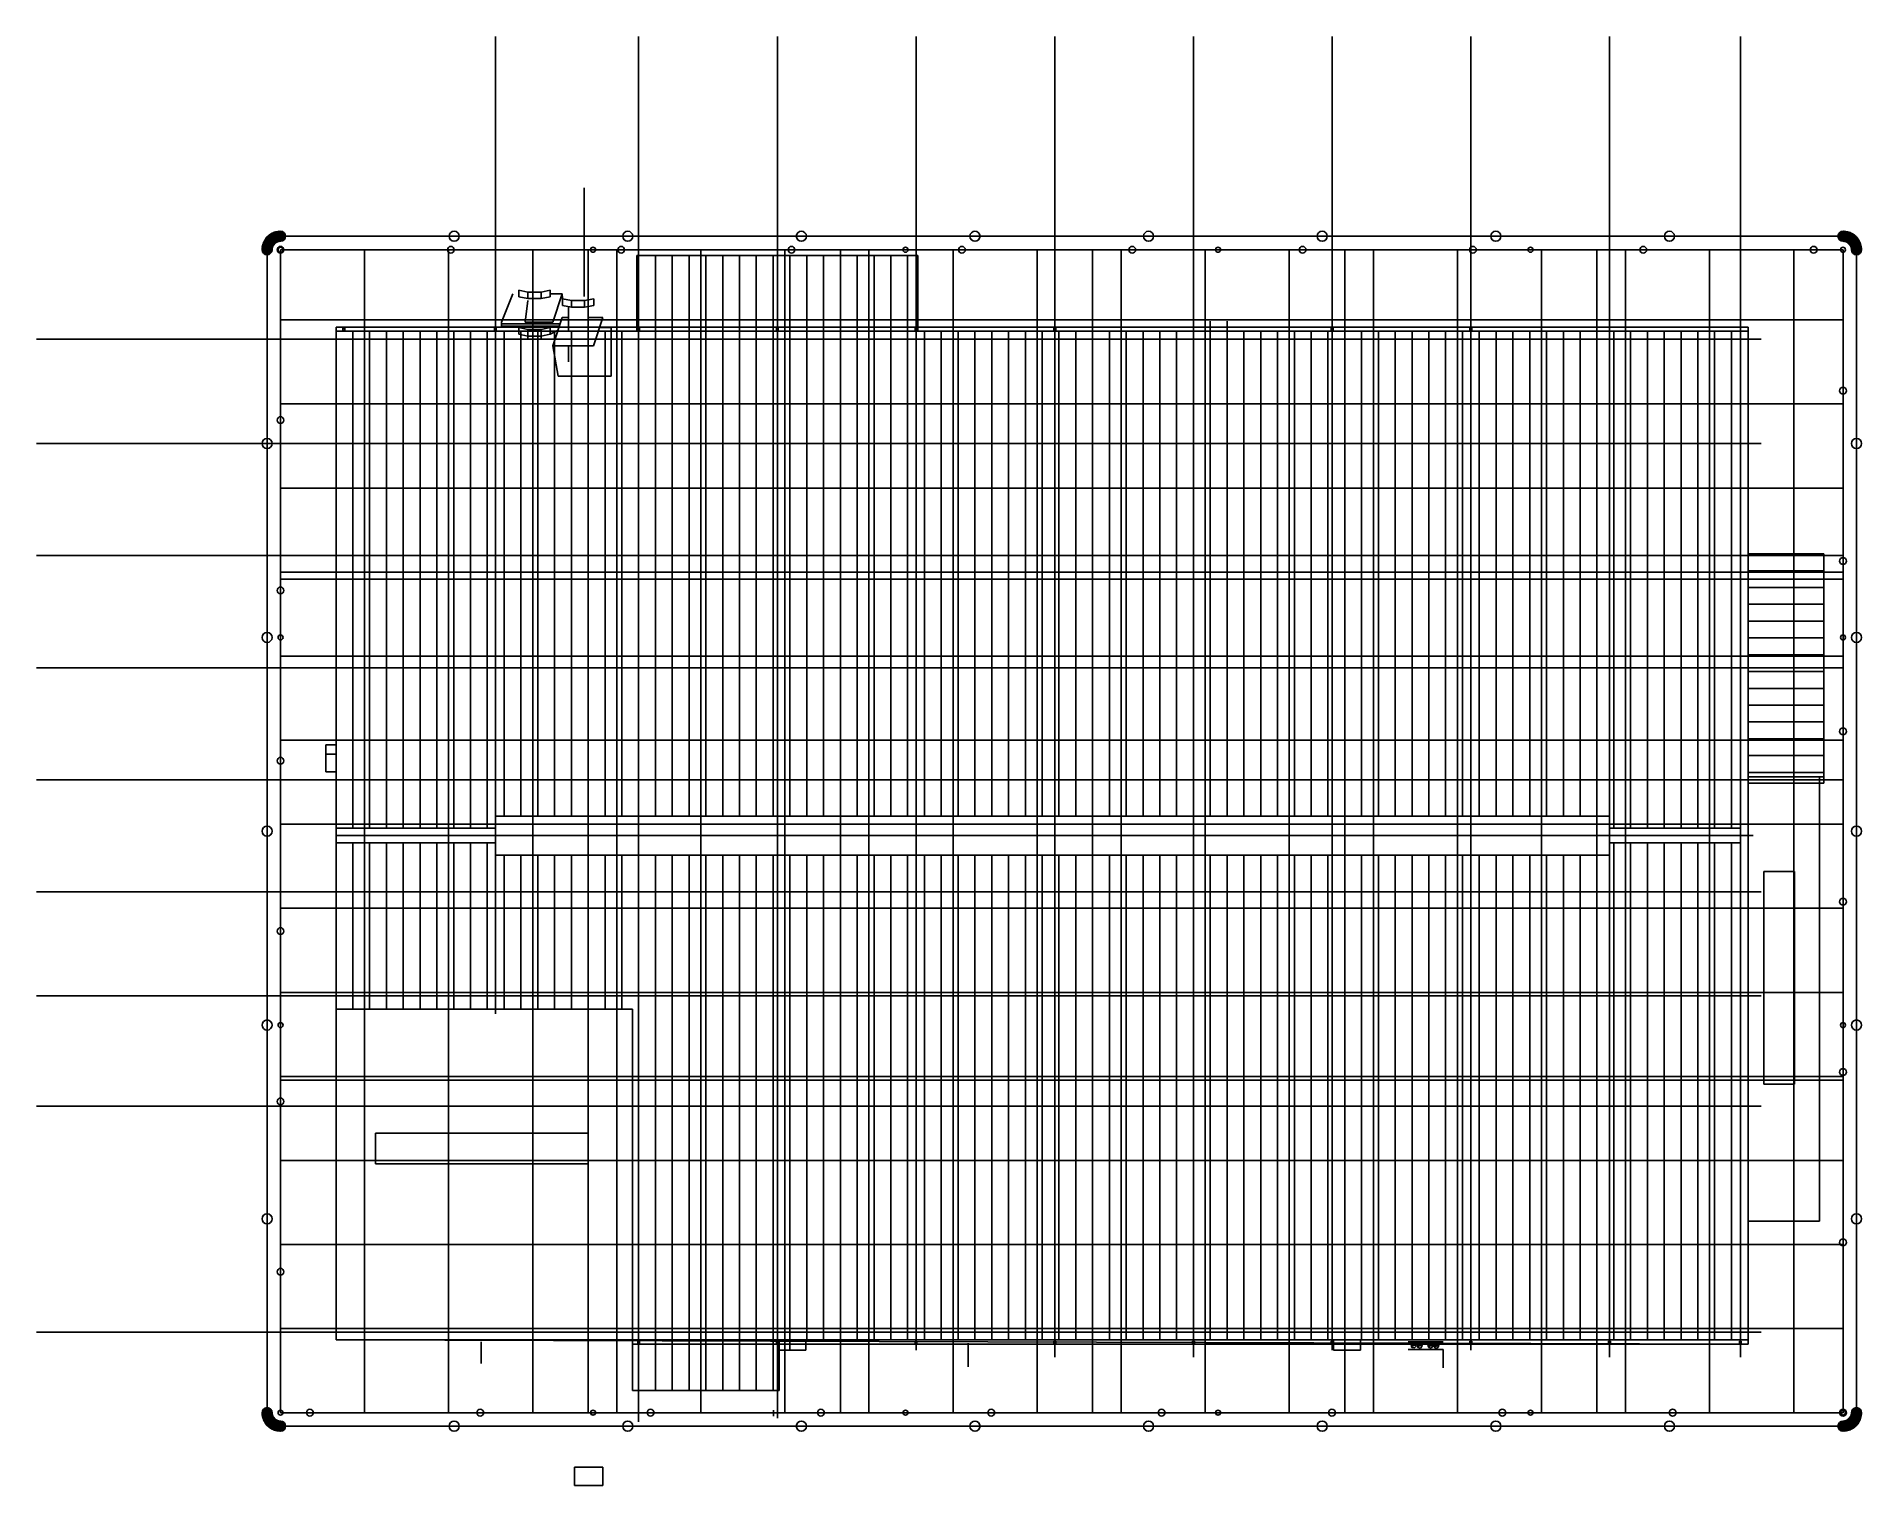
# Model space of a CAD drawing. Header units: metres. Extents: x 1020333 to 1128882, y 52605 to 138797.
import ezdxf

# ---------------------------------------------------------------- set-up
doc = ezdxf.new("R2010")
doc.units = ezdxf.units.M
for name, color, linetype in [('AIR_TERMINALS', 6, 'Continuous'), ('BOUNDARY', 6, 'Continuous'), ('BUILDING', 7, 'Continuous'), ('DOWN_CONDUCTORS', 5, 'Continuous'), ('EARTH_PITS', 2, 'Continuous'), ('EARTHING_RING', 3, 'Continuous'), ('LPS_MESH', 1, 'Continuous')]:
    doc.layers.add(name, color=color, linetype=linetype)

msp = doc.modelspace()

# ---------------------------------------------------------------- linework, layer by layer
at = {"layer": 'AIR_TERMINALS'}
for centre in [(1034848, 126113), (1034848, 126113), (1053434, 126113), (1072021, 126113), (1090608, 126113), (1109195, 126113), (1127782, 126113), (1127782, 126113), (1034848, 103054), (1127782, 103054), (1034848, 79996), (1127782, 79996), (1034848, 56937), (1034848, 56937), (1053434, 56937), (1072021, 56937), (1090608, 56937), (1109195, 56937), (1127782, 56937), (1127782, 56937)]:
    msp.add_circle(centre, 150, dxfattribs=at)
at = {"layer": 'BOUNDARY'}
for p, q in [((1034848, 126113), (1127782, 126113)), ((1127782, 126113), (1127782, 56937)), ((1127782, 56937), (1034848, 56937))]:
    msp.add_line(p, q, dxfattribs=at)
at = {"layer": 'BUILDING'}
for p, q in [((1047628, 138797), (1047628, 80668)), ((1047628, 138797), (1047628, 80668)), ((1056148, 138797), (1056148, 56388)), ((1056148, 138797), (1056148, 56388)), ((1064398, 138797), (1064398, 56603)), ((1064398, 138797), (1064398, 56603)), ((1072648, 138797), (1072648, 60661)), ((1072648, 138797), (1072648, 60661)), ((1080898, 138797), (1080898, 60242)), ((1080898, 138797), (1080898, 60242)), ((1089148, 138797), (1089148, 60242)), ((1089148, 138797), (1089148, 60242)), ((1097398, 138797), (1097398, 60661)), ((1097398, 138797), (1097398, 60661)), ((1105648, 138797), (1105648, 60661)), ((1105648, 138797), (1105648, 60661)), ((1113898, 138797), (1113898, 60242)), ((1113898, 138797), (1113898, 60242)), ((1121678, 138797), (1121678, 60242)), ((1121678, 138797), (1121678, 60242)), ((1052917, 123328), (1052917, 129787)), ((1052917, 123328), (1052917, 129787)), ((1034848, 126113), (1127782, 126113)), ((1034848, 56937), (1034848, 126113)), ((1034848, 126113), (1127782, 126113)), ((1034848, 56937), (1034848, 126113)), ((1053148, 126113), (1053148, 56937)), ((1053148, 126113), (1053148, 56937)), ((1068148, 126113), (1068148, 56937)), ((1068148, 126113), (1068148, 56937)), ((1083148, 126113), (1083148, 56937)), ((1083148, 126113), (1083148, 56937)), ((1098148, 126113), (1098148, 56937)), ((1098148, 126113), (1098148, 56937)), ((1113148, 126113), (1113148, 56937)), ((1113148, 126113), (1113148, 56937)), ((1127782, 126113), (1127782, 56937)), ((1127782, 126113), (1127782, 56937)), ((1056048, 125761), (1072748, 125761)), ((1056048, 121261), (1056048, 125761)), ((1056048, 125761), (1072748, 125761)), ((1056048, 121261), (1056048, 125761)), ((1056048, 125761), (1072748, 125761)), ((1056048, 121261), (1056048, 125761)), ((1056048, 125761), (1072748, 125761)), ((1056048, 121261), (1056048, 125761)), ((1057148, 92412), (1057148, 125761)), ((1057148, 92412), (1057148, 125761)), ((1058148, 92412), (1058148, 125761)), ((1058148, 92412), (1058148, 125761)), ((1059148, 92412), (1059148, 125761)), ((1059148, 92412), (1059148, 125761)), ((1060148, 92412), (1060148, 125761)), ((1060148, 92412), (1060148, 125761)), ((1061148, 92412), (1061148, 125761)), ((1061148, 92412), (1061148, 125761)), ((1062148, 92412), (1062148, 125761)), ((1062148, 92412), (1062148, 125761)), ((1063148, 92412), (1063148, 125761)), ((1063148, 92412), (1063148, 125761)), ((1064148, 92412), (1064148, 125761)), ((1064148, 92412), (1064148, 125761)), ((1065148, 92412), (1065148, 125761)), ((1065148, 92412), (1065148, 125761)), ((1066148, 92412), (1066148, 125761)), ((1066148, 92412), (1066148, 125761)), ((1067148, 92412), (1067148, 125761)), ((1067148, 92412), (1067148, 125761)), ((1068148, 92412), (1068148, 125761)), ((1068148, 92412), (1068148, 125761)), ((1069148, 92412), (1069148, 125761)), ((1069148, 92412), (1069148, 125761)), ((1070148, 92412), (1070148, 125761)), ((1070148, 92412), (1070148, 125761)), ((1071148, 92412), (1071148, 125761)), ((1071148, 92412), (1071148, 125761)), ((1072148, 92412), (1072148, 125761)), ((1072148, 92412), (1072148, 125761)), ((1072748, 125761), (1072748, 121261)), ((1072748, 125761), (1072748, 121261)), ((1072748, 125761), (1072748, 121261)), ((1072748, 125761), (1072748, 121261)), ((1047986, 121810), (1048656, 123497)), ((1047986, 121810), (1048656, 123497)), ((1049026, 123705), (1049026, 123312)), ((1049026, 123705), (1049567, 123596)), ((1049026, 123705), (1049026, 123312)), ((1049026, 123705), (1049567, 123596)), ((1049026, 123312), (1049567, 123202)), ((1049026, 123312), (1049567, 123202)), ((1049407, 121810), (1049567, 123096)), ((1049407, 121810), (1049567, 123096)), ((1049567, 123596), (1050348, 123596)), ((1049567, 123596), (1049567, 123202)), ((1049567, 123596), (1050348, 123596)), ((1049567, 123596), (1049567, 123202)), ((1049567, 123202), (1050348, 123202)), ((1049567, 123202), (1050348, 123202)), ((1050348, 123596), (1050892, 123705)), ((1050348, 123596), (1050892, 123705)), ((1050348, 123596), (1050348, 123202)), ((1050348, 123596), (1050348, 123202)), ((1050348, 123202), (1050892, 123312)), ((1050348, 123202), (1050892, 123312)), ((1050892, 123705), (1050892, 123312)), ((1050892, 123705), (1050892, 123312)), ((1051605, 123497), (1050892, 123497)), ((1051605, 123497), (1050892, 123497)), ((1051605, 123497), (1051053, 121810)), ((1051053, 121810), (1051605, 123497)), ((1051605, 123497), (1051053, 121810)), ((1051053, 121810), (1051605, 123497)), ((1051605, 123497), (1051611, 123195)), ((1051605, 123497), (1051611, 123195)), ((1051611, 123195), (1051611, 122801)), ((1051611, 123195), (1052152, 123085)), ((1051611, 123195), (1051611, 122801)), ((1051611, 123195), (1052152, 123085)), ((1051611, 122801), (1052152, 122692)), ((1051611, 122801), (1052152, 122692)), ((1051985, 122725), (1051985, 121261)), ((1051985, 122725), (1051985, 121261)), ((1052152, 123085), (1052933, 123085)), ((1052152, 123085), (1052152, 122692)), ((1052152, 123085), (1052933, 123085)), ((1052152, 123085), (1052152, 122692)), ((1052152, 122692), (1052933, 122692)), ((1052152, 122692), (1052933, 122692)), ((1052933, 123085), (1053477, 123195)), ((1052933, 123085), (1053477, 123195)), ((1052933, 123085), (1052933, 122692)), ((1052933, 123085), (1052933, 122692)), ((1052933, 122692), (1053477, 122801)), ((1052933, 122692), (1053477, 122801)), ((1053148, 122735), (1053148, 121261)), ((1053148, 122735), (1053148, 121261)), ((1053477, 123195), (1053477, 122801)), ((1053477, 123195), (1053477, 122801)), ((1047986, 121810), (1047986, 121563)), ((1047986, 121810), (1047986, 121563)), ((1047986, 121713), (1051473, 121713)), ((1047986, 121713), (1051473, 121713)), ((1051053, 121810), (1049407, 121810)), ((1049407, 121810), (1051053, 121810)), ((1051053, 121810), (1049407, 121810)), ((1049407, 121810), (1051053, 121810)), ((1051594, 122084), (1051042, 120397)), ((1051594, 122084), (1051042, 120397)), ((1051594, 122084), (1051042, 120397)), ((1051594, 122084), (1051042, 120397)), ((1051985, 122084), (1051594, 122084)), ((1051985, 122084), (1051594, 122084)), ((1054017, 122084), (1053148, 122084)), ((1054017, 122084), (1053148, 122084)), ((1054017, 122084), (1053465, 120397)), ((1053465, 120397), (1054017, 122084)), ((1054017, 122084), (1053465, 120397)), ((1053465, 120397), (1054017, 122084)), ((1064148, 121511), (1064148, 121862)), ((1064148, 121511), (1064148, 121862)), ((1089148, 92412), (1089148, 122261)), ((1089148, 92412), (1089148, 122261)), ((1090148, 92412), (1090148, 121861)), ((1090148, 92412), (1090148, 121861)), ((1091148, 92412), (1091148, 121861)), ((1091148, 92412), (1091148, 121861)), ((1122920, 120801), (1020333, 120801)), ((1122920, 120801), (1020333, 120801)), ((1038148, 121511), (1122148, 121511)), ((1038148, 121261), (1038148, 121511)), ((1038148, 121511), (1122148, 121511)), ((1038148, 61261), (1038148, 121511)), ((1038148, 121511), (1038148, 106511)), ((1038148, 121511), (1053148, 121511)), ((1038148, 121511), (1064148, 121511)), ((1038148, 121511), (1122148, 121511)), ((1038148, 121261), (1038148, 121511)), ((1038148, 121511), (1122148, 121511)), ((1038148, 61261), (1038148, 121511)), ((1038148, 121511), (1038148, 106511)), ((1038148, 121511), (1053148, 121511)), ((1038148, 121511), (1064148, 121511)), ((1038148, 121261), (1122148, 121261)), ((1038148, 61261), (1038148, 121261)), ((1122148, 121261), (1038148, 121261)), ((1038148, 121261), (1122148, 121261)), ((1038148, 61261), (1038148, 121261)), ((1122148, 121261), (1038148, 121261)), ((1038673, 121441), (1038563, 121441)), ((1038563, 121441), (1038563, 121331)), ((1038673, 121441), (1038563, 121441)), ((1038563, 121441), (1038563, 121331)), ((1038563, 121331), (1038673, 121331)), ((1038563, 121331), (1038673, 121331)), ((1038673, 121331), (1038673, 121441)), ((1038673, 121331), (1038673, 121441)), ((1039148, 91696), (1039148, 121261)), ((1039148, 91696), (1039148, 121261)), ((1040148, 91696), (1040148, 121261)), ((1040148, 91696), (1040148, 121261)), ((1041148, 91696), (1041148, 121261)), ((1041148, 91696), (1041148, 121261)), ((1042148, 91696), (1042148, 121261)), ((1042148, 91696), (1042148, 121261)), ((1043148, 91696), (1043148, 121261)), ((1043148, 91696), (1043148, 121261)), ((1044148, 91696), (1044148, 121261)), ((1044148, 91696), (1044148, 121261)), ((1045148, 91696), (1045148, 121261)), ((1045148, 91696), (1045148, 121261)), ((1046148, 91696), (1046148, 121261)), ((1046148, 91696), (1046148, 121261)), ((1047148, 91696), (1047148, 121261)), ((1047148, 91696), (1047148, 121261)), ((1047683, 121441), (1047573, 121441)), ((1047573, 121441), (1047573, 121331)), ((1047683, 121441), (1047573, 121441)), ((1047573, 121441), (1047573, 121331)), ((1047573, 121331), (1047683, 121331)), ((1047573, 121331), (1047683, 121331)), ((1047683, 121331), (1047683, 121441)), ((1047683, 121331), (1047683, 121441)), ((1047986, 121563), (1051424, 121563)), ((1047986, 121563), (1049206, 121563)), ((1047986, 121563), (1051424, 121563)), ((1047986, 121563), (1049206, 121563)), ((1048148, 92412), (1048148, 121261)), ((1048148, 92412), (1048148, 121261)), ((1049026, 121479), (1049206, 121563)), ((1049026, 121479), (1049206, 121563)), ((1049026, 121479), (1049026, 121085)), ((1049026, 121479), (1049567, 121370)), ((1049026, 121479), (1049026, 121085)), ((1049026, 121479), (1049567, 121370)), ((1049026, 121085), (1049567, 120976)), ((1049026, 121085), (1049567, 120976)), ((1049148, 92412), (1049148, 121261)), ((1049148, 92412), (1049148, 121261)), ((1049567, 121370), (1050348, 121370)), ((1049567, 121370), (1049567, 120976)), ((1049567, 121370), (1050348, 121370)), ((1049567, 121370), (1049567, 120976)), ((1049567, 120976), (1050348, 120976)), ((1049567, 120976), (1049567, 120802)), ((1049567, 120976), (1050348, 120976)), ((1049567, 120976), (1049567, 120802)), ((1050148, 92412), (1050148, 121261)), ((1050148, 92412), (1050148, 121261)), ((1050348, 121370), (1050892, 121479)), ((1050348, 121370), (1050892, 121479)), ((1050348, 121370), (1050348, 120976)), ((1050348, 121370), (1050348, 120976)), ((1050348, 120976), (1050892, 121085)), ((1050348, 120976), (1050892, 121085)), ((1050348, 120976), (1050348, 120802)), ((1050348, 120976), (1050348, 120802)), ((1050892, 121479), (1050892, 121563)), ((1050892, 121479), (1050892, 121563)), ((1050892, 121479), (1050892, 121085)), ((1050892, 121479), (1050892, 121085)), ((1050892, 121085), (1051323, 121302)), ((1050892, 121085), (1051323, 121302)), ((1051148, 92412), (1051148, 121261)), ((1051148, 92412), (1051148, 121261)), ((1051323, 121302), (1051338, 121302)), ((1051323, 121302), (1051338, 121302)), ((1052148, 92412), (1052148, 121261)), ((1052148, 92412), (1052148, 121261)), ((1053148, 121511), (1068148, 121511)), ((1053148, 121511), (1068148, 121511)), ((1053148, 121511), (1068148, 121511)), ((1053148, 121511), (1068148, 121511)), ((1053148, 92412), (1053148, 121261)), ((1053148, 92412), (1053148, 121261)), ((1054514, 121481), (1053820, 121481)), ((1054514, 121481), (1053820, 121481)), ((1054148, 92412), (1054148, 121261)), ((1054148, 92412), (1054148, 121261)), ((1054514, 118591), (1054514, 121481)), ((1054514, 118591), (1054514, 121481)), ((1055148, 92412), (1055148, 121261)), ((1055148, 92412), (1055148, 121261)), ((1072748, 121261), (1056048, 121261)), ((1072748, 121261), (1056048, 121261)), ((1072748, 121261), (1056048, 121261)), ((1072748, 121261), (1056048, 121261)), ((1056203, 121441), (1056093, 121441)), ((1056093, 121441), (1056093, 121331)), ((1056203, 121441), (1056093, 121441)), ((1056093, 121441), (1056093, 121331)), ((1056093, 121331), (1056203, 121331)), ((1056093, 121331), (1056203, 121331)), ((1056148, 92412), (1056148, 121261)), ((1056148, 92412), (1056148, 121261)), ((1056203, 121331), (1056203, 121441)), ((1056203, 121331), (1056203, 121441)), ((1058148, 121511), (1078148, 121511)), ((1058148, 121511), (1078148, 121511)), ((1064148, 121511), (1090148, 121511)), ((1064148, 121511), (1090148, 121511)), ((1064453, 121441), (1064343, 121441)), ((1064343, 121441), (1064343, 121331)), ((1064453, 121441), (1064343, 121441)), ((1064343, 121441), (1064343, 121331)), ((1064343, 121331), (1064453, 121331)), ((1064343, 121331), (1064453, 121331)), ((1064453, 121331), (1064453, 121441)), ((1064453, 121331), (1064453, 121441)), ((1068148, 121511), (1083148, 121511)), ((1068148, 121511), (1083148, 121511)), ((1068148, 121511), (1083148, 121511)), ((1068148, 121511), (1083148, 121511)), ((1072703, 121441), (1072593, 121441)), ((1072593, 121441), (1072593, 121331)), ((1072703, 121441), (1072593, 121441)), ((1072593, 121441), (1072593, 121331)), ((1072593, 121331), (1072703, 121331)), ((1072593, 121331), (1072703, 121331)), ((1072703, 121331), (1072703, 121441)), ((1072703, 121331), (1072703, 121441)), ((1073148, 92412), (1073148, 121261)), ((1073148, 92412), (1073148, 121261)), ((1074148, 92412), (1074148, 121261)), ((1074148, 92412), (1074148, 121261)), ((1075148, 92412), (1075148, 121261)), ((1075148, 92412), (1075148, 121261)), ((1076148, 92412), (1076148, 121261)), ((1076148, 92412), (1076148, 121261)), ((1077148, 92412), (1077148, 121261)), ((1077148, 92412), (1077148, 121261)), ((1078148, 121511), (1098148, 121511)), ((1078148, 121511), (1098148, 121511)), ((1078148, 92412), (1078148, 121261)), ((1078148, 92412), (1078148, 121261)), ((1079148, 92412), (1079148, 121261)), ((1079148, 92412), (1079148, 121261)), ((1080148, 92412), (1080148, 121261)), ((1080148, 92412), (1080148, 121261)), ((1080953, 121441), (1080843, 121441)), ((1080843, 121441), (1080843, 121331)), ((1080953, 121441), (1080843, 121441)), ((1080843, 121441), (1080843, 121331)), ((1080843, 121331), (1080953, 121331)), ((1080843, 121331), (1080953, 121331)), ((1080953, 121331), (1080953, 121441)), ((1080953, 121331), (1080953, 121441)), ((1081148, 92412), (1081148, 121261)), ((1081148, 92412), (1081148, 121261)), ((1082148, 92412), (1082148, 121261)), ((1082148, 92412), (1082148, 121261)), ((1083148, 121511), (1098148, 121511)), ((1083148, 121511), (1098148, 121511)), ((1083148, 121511), (1098148, 121511)), ((1083148, 121511), (1098148, 121511)), ((1083148, 92412), (1083148, 121261)), ((1083148, 92412), (1083148, 121261)), ((1084148, 92412), (1084148, 121261)), ((1084148, 92412), (1084148, 121261)), ((1085148, 92412), (1085148, 121261)), ((1085148, 92412), (1085148, 121261)), ((1086148, 92412), (1086148, 121261)), ((1086148, 92412), (1086148, 121261)), ((1087148, 92412), (1087148, 121261)), ((1087148, 92412), (1087148, 121261)), ((1088148, 92412), (1088148, 121261)), ((1088148, 92412), (1088148, 121261)), ((1090148, 121261), (1116148, 121261)), ((1090148, 121261), (1116148, 121261)), ((1092148, 92412), (1092148, 121261)), ((1092148, 92412), (1092148, 121261)), ((1093148, 92412), (1093148, 121261)), ((1093148, 92412), (1093148, 121261)), ((1094148, 92412), (1094148, 121261)), ((1094148, 92412), (1094148, 121261)), ((1095148, 92412), (1095148, 121261)), ((1095148, 92412), (1095148, 121261)), ((1096148, 92412), (1096148, 121261)), ((1096148, 92412), (1096148, 121261)), ((1097148, 92412), (1097148, 121261)), ((1097148, 92412), (1097148, 121261)), ((1097453, 121441), (1097343, 121441)), ((1097343, 121441), (1097343, 121331)), ((1097453, 121441), (1097343, 121441)), ((1097343, 121441), (1097343, 121331)), ((1097343, 121331), (1097453, 121331)), ((1097343, 121331), (1097453, 121331)), ((1097453, 121331), (1097453, 121441)), ((1097453, 121331), (1097453, 121441)), ((1098148, 121511), (1113148, 121511)), ((1098148, 121511), (1113148, 121511)), ((1098148, 121511), (1113148, 121511)), ((1098148, 121511), (1113148, 121511)), ((1098148, 92412), (1098148, 121261)), ((1098148, 92412), (1098148, 121261)), ((1099148, 92412), (1099148, 121261)), ((1099148, 92412), (1099148, 121261)), ((1100148, 92412), (1100148, 121261)), ((1100148, 92412), (1100148, 121261)), ((1101148, 92412), (1101148, 121261)), ((1101148, 92412), (1101148, 121261)), ((1102148, 92412), (1102148, 121261)), ((1102148, 92412), (1102148, 121261)), ((1103148, 92412), (1103148, 121261)), ((1103148, 92412), (1103148, 121261)), ((1104148, 92412), (1104148, 121261)), ((1104148, 92412), (1104148, 121261)), ((1105148, 92412), (1105148, 121261)), ((1105148, 92412), (1105148, 121261)), ((1105703, 121441), (1105593, 121441)), ((1105593, 121441), (1105593, 121331)), ((1105703, 121441), (1105593, 121441)), ((1105593, 121441), (1105593, 121331)), ((1105593, 121331), (1105703, 121331)), ((1105593, 121331), (1105703, 121331)), ((1105703, 121331), (1105703, 121441)), ((1105703, 121331), (1105703, 121441)), ((1106148, 92412), (1106148, 121261)), ((1106148, 92412), (1106148, 121261)), ((1107148, 92412), (1107148, 121261)), ((1107148, 92412), (1107148, 121261)), ((1108148, 92412), (1108148, 121261)), ((1108148, 92412), (1108148, 121261)), ((1109148, 92412), (1109148, 121261)), ((1109148, 92412), (1109148, 121261)), ((1110148, 92412), (1110148, 121261)), ((1110148, 92412), (1110148, 121261)), ((1111148, 92412), (1111148, 121261)), ((1111148, 92412), (1111148, 121261)), ((1112148, 92412), (1112148, 121261)), ((1112148, 92412), (1112148, 121261)), ((1113148, 92412), (1113148, 121261)), ((1113148, 92412), (1113148, 121261)), ((1114148, 91696), (1114148, 121261)), ((1114148, 91696), (1114148, 121261)), ((1115148, 91696), (1115148, 121261)), ((1115148, 91696), (1115148, 121261)), ((1116148, 91696), (1116148, 121261)), ((1116148, 91696), (1116148, 121261)), ((1117148, 91696), (1117148, 121261)), ((1117148, 91696), (1117148, 121261)), ((1118148, 91696), (1118148, 121261)), ((1118148, 91696), (1118148, 121261)), ((1119148, 91696), (1119148, 121261)), ((1119148, 91696), (1119148, 121261)), ((1120148, 91696), (1120148, 121261)), ((1120148, 91696), (1120148, 121261)), ((1121148, 91696), (1121148, 121261)), ((1121148, 91696), (1121148, 121261)), ((1122148, 121511), (1122148, 121261)), ((1122148, 121511), (1122148, 61011)), ((1122148, 121511), (1122148, 121261)), ((1122148, 121511), (1122148, 61011)), ((1122148, 121261), (1122148, 61261)), ((1122148, 121261), (1122148, 61261)), ((1051042, 120397), (1053465, 120397)), ((1051042, 120397), (1051353, 118591)), ((1051042, 120397), (1053465, 120397)), ((1051042, 120397), (1053465, 120397)), ((1051042, 120397), (1051353, 118591)), ((1051042, 120397), (1053465, 120397)), ((1051985, 120397), (1051985, 119453)), ((1051985, 120397), (1051985, 119453)), ((1053148, 120397), (1053148, 119453)), ((1053148, 120397), (1053148, 119453)), ((1051353, 118591), (1054514, 118591)), ((1051353, 118591), (1054514, 118591)), ((1122920, 114591), (1020333, 114591)), ((1122920, 114591), (1020333, 114591)), ((1127782, 107921), (1020333, 107921)), ((1127782, 107921), (1020333, 107921)), ((1122148, 108021), (1126648, 108021)), ((1122148, 94374), (1122148, 108021)), ((1122148, 108021), (1126648, 108021)), ((1122148, 94756), (1122148, 108021)), ((1122148, 108021), (1126648, 108021)), ((1122148, 94374), (1122148, 108021)), ((1122148, 108021), (1126648, 108021)), ((1122148, 94756), (1122148, 108021)), ((1126648, 108021), (1126648, 94374)), ((1126648, 108021), (1126648, 94756)), ((1126648, 108021), (1126648, 94374)), ((1126648, 108021), (1126648, 94756)), ((1034848, 106511), (1127782, 106511)), ((1034848, 106511), (1127782, 106511)), ((1122148, 107021), (1126648, 107021)), ((1122148, 107021), (1126648, 107021)), ((1122148, 106021), (1126648, 106021)), ((1122148, 106021), (1126648, 106021)), ((1122148, 105021), (1126648, 105021)), ((1122148, 105021), (1126648, 105021)), ((1122148, 104021), (1126648, 104021)), ((1122148, 104021), (1126648, 104021)), ((1122148, 103021), (1126648, 103021)), ((1122148, 103021), (1126648, 103021)), ((1127782, 101251), (1020333, 101251)), ((1127782, 101251), (1020333, 101251)), ((1122148, 102021), (1126648, 102021)), ((1122148, 102021), (1126648, 102021)), ((1122148, 101021), (1126648, 101021)), ((1122148, 101021), (1126648, 101021)), ((1122148, 100021), (1126648, 100021)), ((1122148, 100021), (1126648, 100021)), ((1122148, 99021), (1126648, 99021)), ((1122148, 99021), (1126648, 99021)), ((1122148, 98021), (1126648, 98021)), ((1122148, 98021), (1126648, 98021)), ((1037548, 95061), (1037548, 96661)), ((1037548, 96661), (1038148, 96661)), ((1037548, 95061), (1037548, 96661)), ((1037548, 96661), (1038148, 96661)), ((1038148, 96661), (1038148, 95061)), ((1038148, 96661), (1038148, 95061)), ((1122148, 97021), (1126648, 97021)), ((1122148, 97021), (1126648, 97021)), ((1038148, 96111), (1037548, 96111)), ((1038148, 96111), (1037548, 96111)), ((1122148, 96021), (1126648, 96021)), ((1122148, 96021), (1126648, 96021)), ((1127782, 94581), (1020333, 94581)), ((1127782, 94581), (1020333, 94581)), ((1038148, 95061), (1037548, 95061)), ((1038148, 95061), (1037548, 95061)), ((1122148, 95021), (1126648, 95021)), ((1122148, 95021), (1126648, 95021)), ((1126378, 94756), (1122148, 94756)), ((1122148, 94756), (1122148, 68326)), ((1126648, 94756), (1122148, 94756)), ((1126378, 94756), (1122148, 94756)), ((1122148, 94756), (1122148, 68326)), ((1126648, 94756), (1122148, 94756)), ((1126378, 68326), (1126378, 94756)), ((1126378, 68326), (1126378, 94756)), ((1126648, 94374), (1122148, 94374)), ((1126648, 94374), (1122148, 94374)), ((1047628, 92412), (1113898, 92412)), ((1047628, 90109), (1047628, 92412)), ((1047628, 92412), (1113898, 92412)), ((1047628, 90109), (1047628, 92412)), ((1113898, 92412), (1113898, 90109)), ((1113898, 92412), (1113898, 90109)), ((1047628, 91696), (1038148, 91696)), ((1038148, 91696), (1038148, 90825)), ((1047628, 91696), (1038148, 91696)), ((1038148, 91696), (1038148, 90825)), ((1038148, 91261), (1122437, 91261)), ((1038148, 91261), (1122148, 91261)), ((1038148, 91261), (1122437, 91261)), ((1038148, 91261), (1122148, 91261)), ((1047628, 90825), (1047628, 91696)), ((1047628, 90825), (1047628, 91696)), ((1113898, 91696), (1121678, 91696)), ((1113898, 90825), (1113898, 91696)), ((1113898, 91696), (1121678, 91696)), ((1113898, 90825), (1113898, 91696)), ((1121678, 91696), (1121678, 90825)), ((1121678, 91696), (1121678, 90825)), ((1038148, 90825), (1047628, 90825)), ((1038148, 90825), (1047628, 90825)), ((1039148, 90825), (1039148, 80931)), ((1039148, 90825), (1039148, 80931)), ((1040148, 90825), (1040148, 80931)), ((1040148, 90825), (1040148, 80931)), ((1041148, 90825), (1041148, 80931)), ((1041148, 90825), (1041148, 80931)), ((1042148, 90825), (1042148, 80931)), ((1042148, 90825), (1042148, 80931)), ((1043148, 90825), (1043148, 80931)), ((1043148, 90825), (1043148, 80931)), ((1044148, 90825), (1044148, 80931)), ((1044148, 90825), (1044148, 80931)), ((1045148, 90825), (1045148, 80931)), ((1045148, 90825), (1045148, 80931)), ((1046148, 90825), (1046148, 80931)), ((1046148, 90825), (1046148, 80931)), ((1047148, 90825), (1047148, 80931)), ((1047148, 90825), (1047148, 80931)), ((1113898, 90109), (1047628, 90109)), ((1113898, 90109), (1047628, 90109)), ((1048148, 90109), (1048148, 80931)), ((1048148, 90109), (1048148, 80931)), ((1049148, 90109), (1049148, 80931)), ((1049148, 90109), (1049148, 80931)), ((1050148, 90109), (1050148, 80931)), ((1050148, 90109), (1050148, 80931)), ((1051148, 90109), (1051148, 80931)), ((1051148, 90109), (1051148, 80931)), ((1052148, 90109), (1052148, 80931)), ((1052148, 90109), (1052148, 80931)), ((1053148, 90109), (1053148, 80931)), ((1053148, 90109), (1053148, 80931)), ((1054148, 90109), (1054148, 80931)), ((1054148, 90109), (1054148, 80931)), ((1055148, 90109), (1055148, 80931)), ((1055148, 90109), (1055148, 80931)), ((1056148, 90109), (1056148, 58261)), ((1056148, 90109), (1056148, 58261)), ((1057148, 90109), (1057148, 58261)), ((1057148, 90109), (1057148, 58261)), ((1058148, 90109), (1058148, 58261)), ((1058148, 90109), (1058148, 58261)), ((1059148, 90109), (1059148, 58261)), ((1059148, 90109), (1059148, 58261)), ((1060148, 90109), (1060148, 58261)), ((1060148, 90109), (1060148, 58261)), ((1061148, 90109), (1061148, 58261)), ((1061148, 90109), (1061148, 58261)), ((1062148, 90109), (1062148, 58261)), ((1062148, 90109), (1062148, 58261)), ((1063148, 90109), (1063148, 58261)), ((1063148, 90109), (1063148, 58261)), ((1064148, 90109), (1064148, 58261)), ((1064148, 90109), (1064148, 58261)), ((1065148, 90109), (1065148, 60661)), ((1065148, 90109), (1065148, 60661)), ((1066148, 90109), (1066148, 61261)), ((1066148, 90109), (1066148, 61261)), ((1067148, 90109), (1067148, 61261)), ((1067148, 90109), (1067148, 61261)), ((1068148, 90109), (1068148, 61261)), ((1068148, 90109), (1068148, 61261)), ((1069148, 90109), (1069148, 61261)), ((1069148, 90109), (1069148, 61261)), ((1070148, 90109), (1070148, 61261)), ((1070148, 90109), (1070148, 61261)), ((1071148, 90109), (1071148, 61261)), ((1071148, 90109), (1071148, 61261)), ((1072148, 90109), (1072148, 61261)), ((1072148, 90109), (1072148, 61261)), ((1073148, 90109), (1073148, 61261)), ((1073148, 90109), (1073148, 61261)), ((1074148, 90109), (1074148, 61261)), ((1074148, 90109), (1074148, 61261)), ((1075148, 90109), (1075148, 61261)), ((1075148, 90109), (1075148, 61261)), ((1076148, 90109), (1076148, 61261)), ((1076148, 90109), (1076148, 61261)), ((1077148, 90109), (1077148, 61261)), ((1077148, 90109), (1077148, 61261)), ((1078148, 90109), (1078148, 61261)), ((1078148, 90109), (1078148, 61261)), ((1079148, 90109), (1079148, 61261)), ((1079148, 90109), (1079148, 61261)), ((1080148, 90109), (1080148, 61261)), ((1080148, 90109), (1080148, 61261)), ((1081148, 90109), (1081148, 61261)), ((1081148, 90109), (1081148, 61261)), ((1082148, 90109), (1082148, 61261)), ((1082148, 90109), (1082148, 61261)), ((1083148, 90109), (1083148, 61261)), ((1083148, 90109), (1083148, 61261)), ((1084148, 90109), (1084148, 61261)), ((1084148, 90109), (1084148, 61261)), ((1085148, 90109), (1085148, 61261)), ((1085148, 90109), (1085148, 61261)), ((1086148, 90109), (1086148, 61261)), ((1086148, 90109), (1086148, 61261)), ((1087148, 90109), (1087148, 61261)), ((1087148, 90109), (1087148, 61261)), ((1088148, 90109), (1088148, 61261)), ((1088148, 90109), (1088148, 61261)), ((1089148, 90109), (1089148, 61261)), ((1089148, 90109), (1089148, 61261)), ((1090148, 90109), (1090148, 61261)), ((1090148, 90109), (1090148, 61261)), ((1091148, 90109), (1091148, 61261)), ((1091148, 90109), (1091148, 61261)), ((1092148, 90109), (1092148, 61261)), ((1092148, 90109), (1092148, 61261)), ((1093148, 90109), (1093148, 61261)), ((1093148, 90109), (1093148, 61261)), ((1094148, 90109), (1094148, 61261)), ((1094148, 90109), (1094148, 61261)), ((1095148, 90109), (1095148, 61261)), ((1095148, 90109), (1095148, 61261)), ((1096148, 90109), (1096148, 61261)), ((1096148, 90109), (1096148, 61261)), ((1097148, 90109), (1097148, 61261)), ((1097148, 90109), (1097148, 61261)), ((1098148, 90109), (1098148, 60661)), ((1098148, 90109), (1098148, 60661)), ((1099148, 90109), (1099148, 61261)), ((1099148, 90109), (1099148, 61261)), ((1100148, 90109), (1100148, 61261)), ((1100148, 90109), (1100148, 61261)), ((1101148, 90109), (1101148, 61261)), ((1101148, 90109), (1101148, 61261)), ((1102148, 90109), (1102148, 61261)), ((1102148, 90109), (1102148, 61261)), ((1103148, 90109), (1103148, 61261)), ((1103148, 90109), (1103148, 61261)), ((1104148, 90109), (1104148, 61261)), ((1104148, 90109), (1104148, 61261)), ((1105148, 90109), (1105148, 61261)), ((1105148, 90109), (1105148, 61261)), ((1106148, 90109), (1106148, 61261)), ((1106148, 90109), (1106148, 61261)), ((1107148, 90109), (1107148, 61261)), ((1107148, 90109), (1107148, 61261)), ((1108148, 90109), (1108148, 61261)), ((1108148, 90109), (1108148, 61261)), ((1109148, 90109), (1109148, 61261)), ((1109148, 90109), (1109148, 61261)), ((1110148, 90109), (1110148, 61261)), ((1110148, 90109), (1110148, 61261)), ((1111148, 90109), (1111148, 61261)), ((1111148, 90109), (1111148, 61261)), ((1112148, 90109), (1112148, 61261)), ((1112148, 90109), (1112148, 61261)), ((1113148, 90109), (1113148, 61261)), ((1113148, 90109), (1113148, 61261)), ((1121678, 90825), (1113898, 90825)), ((1121678, 90825), (1113898, 90825)), ((1114148, 90825), (1114148, 61261)), ((1114148, 90825), (1114148, 61261)), ((1115148, 90825), (1115148, 61261)), ((1115148, 90825), (1115148, 61261)), ((1116148, 90825), (1116148, 61261)), ((1116148, 90825), (1116148, 61261)), ((1117148, 90825), (1117148, 61261)), ((1117148, 90825), (1117148, 61261)), ((1118148, 90825), (1118148, 61261)), ((1118148, 90825), (1118148, 61261)), ((1119148, 90825), (1119148, 61261)), ((1119148, 90825), (1119148, 61261)), ((1120148, 90825), (1120148, 61261)), ((1120148, 90825), (1120148, 61261)), ((1121148, 90825), (1121148, 61261)), ((1121148, 90825), (1121148, 61261)), ((1124888, 89132), (1123075, 89132)), ((1123075, 89132), (1123075, 76478)), ((1124888, 89132), (1123075, 89132)), ((1123075, 89132), (1123075, 76478)), ((1124888, 76478), (1124888, 89132)), ((1124888, 76478), (1124888, 89132)), ((1122920, 87911), (1020333, 87911)), ((1122920, 87911), (1020333, 87911)), ((1122920, 81731), (1020333, 81731)), ((1122920, 81731), (1020333, 81731)), ((1055782, 80931), (1038148, 80931)), ((1055782, 80931), (1038148, 80931)), ((1055782, 80931), (1055782, 61261)), ((1055782, 80931), (1055782, 61261)), ((1034848, 76721), (1127782, 76721)), ((1034848, 76721), (1127782, 76721)), ((1038148, 61721), (1038148, 76721)), ((1038148, 61721), (1038148, 76721)), ((1123075, 76478), (1124888, 76478)), ((1123075, 76478), (1124888, 76478)), ((1122920, 75171), (1020333, 75171)), ((1122920, 75171), (1020333, 75171)), ((1053142, 73554), (1040488, 73554)), ((1040488, 73554), (1040488, 71741)), ((1053142, 73554), (1040488, 73554)), ((1040488, 73554), (1040488, 71741)), ((1053142, 71741), (1053142, 73554)), ((1053142, 71741), (1053142, 73554)), ((1040488, 71741), (1053142, 71741)), ((1040488, 71741), (1053142, 71741)), ((1122148, 68326), (1126378, 68326)), ((1122148, 68326), (1126378, 68326)), ((1122920, 61721), (1020333, 61721)), ((1122920, 61721), (1020333, 61721)), ((1122148, 61261), (1038148, 61261)), ((1122148, 61011), (1038148, 61261)), ((1122148, 61261), (1038148, 61261)), ((1122148, 61011), (1038148, 61261)), ((1046777, 61155), (1046777, 59855)), ((1046777, 61155), (1046777, 59855)), ((1055782, 61261), (1064498, 61261)), ((1055782, 58261), (1055782, 61261)), ((1055782, 61261), (1064498, 61261)), ((1055782, 58261), (1055782, 61261)), ((1055782, 61261), (1122148, 61261)), ((1055782, 61011), (1055782, 61261)), ((1055782, 61261), (1064498, 61261)), ((1055782, 58261), (1055782, 61261)), ((1055782, 61261), (1064498, 61261)), ((1055782, 58261), (1055782, 61261)), ((1055782, 61261), (1122148, 61261)), ((1055782, 61011), (1055782, 61261)), ((1122148, 61011), (1055782, 61011)), ((1122148, 61011), (1055782, 61011)), ((1056203, 61191), (1056093, 61191)), ((1056093, 61191), (1056093, 61081)), ((1056203, 61191), (1056093, 61191)), ((1056093, 61191), (1056093, 61081)), ((1056093, 61081), (1056203, 61081)), ((1056093, 61081), (1056203, 61081)), ((1056203, 61081), (1056203, 61191)), ((1056203, 61081), (1056203, 61191)), ((1064453, 61191), (1064343, 61191)), ((1064343, 61191), (1064343, 61081)), ((1064453, 61191), (1064343, 61191)), ((1064343, 61191), (1064343, 61081)), ((1064343, 61081), (1064453, 61081)), ((1064343, 61081), (1064453, 61081)), ((1064453, 61081), (1064453, 61191)), ((1064453, 61081), (1064453, 61191)), ((1064483, 61261), (1066083, 61261)), ((1064483, 60661), (1064483, 61261)), ((1064483, 61261), (1066083, 61261)), ((1064483, 60661), (1064483, 61261)), ((1064498, 61261), (1064498, 58261)), ((1064498, 61261), (1064498, 58261)), ((1064498, 61261), (1064498, 58261)), ((1064498, 61261), (1064498, 58261)), ((1066083, 61261), (1066083, 60661)), ((1066083, 61261), (1066083, 60661)), ((1072703, 61191), (1072593, 61191)), ((1072593, 61191), (1072593, 61081)), ((1072703, 61191), (1072593, 61191)), ((1072593, 61191), (1072593, 61081)), ((1072593, 61081), (1072703, 61081)), ((1072593, 61081), (1072703, 61081)), ((1072703, 61081), (1072703, 61191)), ((1072703, 61081), (1072703, 61191)), ((1075747, 61073), (1075747, 59672)), ((1075747, 61073), (1075747, 59672)), ((1080953, 61191), (1080843, 61191)), ((1080843, 61191), (1080843, 61081)), ((1080953, 61191), (1080843, 61191)), ((1080843, 61191), (1080843, 61081)), ((1080843, 61081), (1080953, 61081)), ((1080843, 61081), (1080953, 61081)), ((1080953, 61081), (1080953, 61191)), ((1080953, 61081), (1080953, 61191)), ((1089203, 61191), (1089093, 61191)), ((1089093, 61191), (1089093, 61081)), ((1089203, 61191), (1089093, 61191)), ((1089093, 61191), (1089093, 61081)), ((1089093, 61081), (1089203, 61081)), ((1089093, 61081), (1089203, 61081)), ((1089203, 61081), (1089203, 61191)), ((1089203, 61081), (1089203, 61191)), ((1097453, 61191), (1097343, 61191)), ((1097343, 61191), (1097343, 61081)), ((1097453, 61191), (1097343, 61191)), ((1097343, 61191), (1097343, 61081)), ((1097343, 61081), (1097453, 61081)), ((1097343, 61081), (1097453, 61081)), ((1097453, 61081), (1097453, 61191)), ((1097453, 61081), (1097453, 61191)), ((1097483, 61261), (1099083, 61261)), ((1097483, 60661), (1097483, 61261)), ((1097483, 61261), (1099083, 61261)), ((1097483, 60661), (1097483, 61261)), ((1099083, 61261), (1099083, 60661)), ((1099083, 61261), (1099083, 60661)), ((1101910, 61153), (1104003, 61153)), ((1101910, 61153), (1104003, 61153)), ((1102188, 61069), (1102092, 60953)), ((1102188, 61069), (1102092, 60953)), ((1102092, 60953), (1102144, 60812)), ((1102092, 60953), (1102144, 60812)), ((1102109, 60908), (1102353, 60998)), ((1102109, 60908), (1102353, 60998)), ((1102120, 60877), (1102364, 60967)), ((1102120, 60877), (1102364, 60967)), ((1102144, 60812), (1102292, 60787)), ((1102144, 60812), (1102292, 60787)), ((1102336, 61044), (1102188, 61069)), ((1102336, 61044), (1102188, 61069)), ((1102292, 60787), (1102388, 60903)), ((1102292, 60787), (1102388, 60903)), ((1102388, 60903), (1102336, 61044)), ((1102388, 60903), (1102336, 61044)), ((1102543, 61062), (1102447, 60946)), ((1102543, 61062), (1102447, 60946)), ((1102447, 60946), (1102499, 60806)), ((1102447, 60946), (1102499, 60806)), ((1102464, 60901), (1102708, 60991)), ((1102464, 60901), (1102708, 60991)), ((1102476, 60870), (1102719, 60960)), ((1102476, 60870), (1102719, 60960)), ((1102499, 60806), (1102648, 60780)), ((1102499, 60806), (1102648, 60780)), ((1102691, 61037), (1102543, 61062)), ((1102691, 61037), (1102543, 61062)), ((1102648, 60780), (1102743, 60896)), ((1102648, 60780), (1102743, 60896)), ((1102743, 60896), (1102691, 61037)), ((1102743, 60896), (1102691, 61037)), ((1103188, 61061), (1103093, 60945)), ((1103188, 61061), (1103093, 60945)), ((1103093, 60945), (1103145, 60804)), ((1103093, 60945), (1103145, 60804)), ((1103110, 60899), (1103353, 60990)), ((1103110, 60899), (1103353, 60990)), ((1103121, 60868), (1103365, 60959)), ((1103121, 60868), (1103365, 60959)), ((1103145, 60804), (1103293, 60779)), ((1103145, 60804), (1103293, 60779)), ((1103336, 61035), (1103188, 61061)), ((1103336, 61035), (1103188, 61061)), ((1103293, 60779), (1103389, 60895)), ((1103293, 60779), (1103389, 60895)), ((1103389, 60895), (1103336, 61035)), ((1103389, 60895), (1103336, 61035)), ((1103546, 61055), (1103450, 60939)), ((1103546, 61055), (1103450, 60939)), ((1103450, 60939), (1103503, 60799)), ((1103450, 60939), (1103503, 60799)), ((1103467, 60894), (1103711, 60984)), ((1103467, 60894), (1103711, 60984)), ((1103479, 60863), (1103723, 60953)), ((1103479, 60863), (1103723, 60953)), ((1103503, 60799), (1103651, 60773)), ((1103503, 60799), (1103651, 60773)), ((1103694, 61030), (1103546, 61055)), ((1103694, 61030), (1103546, 61055)), ((1103651, 60773), (1103747, 60889)), ((1103651, 60773), (1103747, 60889)), ((1103747, 60889), (1103694, 61030)), ((1103747, 60889), (1103694, 61030)), ((1105703, 61191), (1105593, 61191)), ((1105593, 61191), (1105593, 61081)), ((1105703, 61191), (1105593, 61191)), ((1105593, 61191), (1105593, 61081)), ((1105593, 61081), (1105703, 61081)), ((1105593, 61081), (1105703, 61081)), ((1105703, 61081), (1105703, 61191)), ((1105703, 61081), (1105703, 61191)), ((1113953, 61191), (1113843, 61191)), ((1113843, 61191), (1113843, 61081)), ((1113953, 61191), (1113843, 61191)), ((1113843, 61191), (1113843, 61081)), ((1113843, 61081), (1113953, 61081)), ((1113843, 61081), (1113953, 61081)), ((1113953, 61081), (1113953, 61191)), ((1113953, 61081), (1113953, 61191)), ((1121733, 61191), (1121623, 61191)), ((1121623, 61191), (1121623, 61081)), ((1121733, 61191), (1121623, 61191)), ((1121623, 61191), (1121623, 61081)), ((1121623, 61081), (1121733, 61081)), ((1121623, 61081), (1121733, 61081)), ((1121733, 61081), (1121733, 61191)), ((1121733, 61081), (1121733, 61191)), ((1122148, 61261), (1122148, 61011)), ((1122148, 61261), (1122148, 61011)), ((1066083, 60661), (1064483, 60661)), ((1066083, 60661), (1064483, 60661)), ((1099083, 60661), (1097483, 60661)), ((1099083, 60661), (1097483, 60661)), ((1101910, 60686), (1104003, 60686)), ((1101910, 60686), (1104003, 60686)), ((1104003, 60686), (1104003, 59608)), ((1104003, 60686), (1104003, 59608)), ((1064498, 58261), (1055782, 58261)), ((1064498, 58261), (1055782, 58261)), ((1064498, 58261), (1055782, 58261)), ((1064498, 58261), (1055782, 58261)), ((1127782, 56937), (1034848, 56937)), ((1127782, 56937), (1034848, 56937)), ((1064162, 57085), (1064162, 56738)), ((1064162, 57085), (1064162, 56738)), ((1052334, 53688), (1054027, 53688)), ((1052334, 52605), (1052334, 53688)), ((1052334, 53688), (1054027, 53688)), ((1052334, 52605), (1052334, 53688)), ((1054027, 53688), (1054027, 52605)), ((1054027, 53688), (1054027, 52605)), ((1054027, 52605), (1052334, 52605)), ((1054027, 52605), (1052334, 52605))]:
    msp.add_line(p, q, dxfattribs=at)
at = {"layer": 'DOWN_CONDUCTORS'}
for centre in [(1034848, 126113), (1034848, 126113), (1044979, 126113), (1055111, 126113), (1065243, 126113), (1075375, 126113), (1085507, 126113), (1095639, 126113), (1105771, 126113), (1115903, 126113), (1126035, 126113), (1127782, 117728), (1034848, 115981), (1127782, 107597), (1034848, 105849), (1127782, 97465), (1034848, 95717), (1127782, 87333), (1034848, 85585), (1127782, 77201), (1034848, 75453), (1127782, 67069), (1034848, 65322), (1036595, 56937), (1046727, 56937), (1056859, 56937), (1066991, 56937), (1077122, 56937), (1087254, 56937), (1097386, 56937), (1107518, 56937), (1117650, 56937), (1127782, 56937)]:
    msp.add_circle(centre, 200, dxfattribs=at)
at = {"layer": 'EARTH_PITS'}
for centre in [(1034340, 126731), (1034403, 126778), (1034470, 126819), (1034541, 126852), (1034615, 126879), (1034691, 126898), (1034769, 126909), (1034848, 126913), (1045174, 126913), (1055500, 126913), (1065826, 126913), (1076152, 126913), (1086478, 126913), (1096804, 126913), (1107130, 126913), (1117456, 126913), (1127782, 126913), (1127860, 126909), (1127938, 126898), (1128014, 126879), (1128088, 126852), (1128159, 126819), (1128226, 126778), (1128290, 126731), (1034048, 126113), (1034051, 126191), (1034063, 126269), (1034082, 126345), (1034108, 126419), (1034142, 126490), (1034182, 126557), (1034229, 126621), (1034282, 126679), (1128348, 126679), (1128400, 126621), (1128447, 126557), (1128488, 126490), (1128521, 126419), (1128548, 126345), (1128567, 126269), (1128578, 126191), (1128582, 126113), (1034048, 114584), (1128582, 114584), (1034048, 103054), (1128582, 103054), (1034048, 91525), (1128582, 91525), (1034048, 79996), (1128582, 79996), (1034048, 68466), (1128582, 68466), (1034048, 56937), (1034051, 56859), (1034063, 56781), (1034082, 56705), (1034108, 56631), (1034142, 56560), (1034182, 56493), (1034229, 56429), (1034282, 56371), (1034340, 56319), (1034403, 56272), (1034470, 56231), (1034541, 56198), (1034615, 56171), (1034691, 56152), (1127938, 56152), (1128014, 56171), (1128088, 56198), (1128159, 56231), (1128226, 56272), (1128290, 56319), (1128348, 56371), (1128400, 56429), (1128447, 56493), (1128488, 56560), (1128521, 56631), (1128548, 56705), (1128567, 56781), (1128578, 56859), (1128582, 56937), (1034769, 56141), (1034848, 56137), (1045174, 56137), (1055500, 56137), (1065826, 56137), (1076152, 56137), (1086478, 56137), (1096804, 56137), (1107130, 56137), (1117456, 56137), (1127782, 56137), (1127860, 56141)]:
    msp.add_circle(centre, 300, dxfattribs=at)
at = {"layer": 'EARTHING_RING'}
for p, q in [((1034048, 126113), (1034051, 126191)), ((1034048, 56937), (1034048, 126113)), ((1034051, 126191), (1034063, 126269)), ((1034063, 126269), (1034082, 126345)), ((1034082, 126345), (1034108, 126419)), ((1034108, 126419), (1034142, 126490)), ((1034142, 126490), (1034182, 126557)), ((1034182, 126557), (1034229, 126621)), ((1034229, 126621), (1034282, 126679)), ((1034282, 126679), (1034340, 126731)), ((1034340, 126731), (1034403, 126778)), ((1034403, 126778), (1034470, 126819)), ((1034470, 126819), (1034541, 126852)), ((1034541, 126852), (1034615, 126879)), ((1034615, 126879), (1034691, 126898)), ((1034691, 126898), (1034769, 126909)), ((1034769, 126909), (1034848, 126913)), ((1034848, 126913), (1127782, 126913)), ((1127782, 126913), (1127860, 126909)), ((1127860, 126909), (1127938, 126898)), ((1127938, 126898), (1128014, 126879)), ((1128014, 126879), (1128088, 126852)), ((1128088, 126852), (1128159, 126819)), ((1128159, 126819), (1128226, 126778)), ((1128226, 126778), (1128290, 126731)), ((1128290, 126731), (1128348, 126679)), ((1128348, 126679), (1128400, 126621)), ((1128400, 126621), (1128447, 126557)), ((1128447, 126557), (1128488, 126490)), ((1128488, 126490), (1128521, 126419)), ((1128521, 126419), (1128548, 126345)), ((1128548, 126345), (1128567, 126269)), ((1128567, 126269), (1128578, 126191)), ((1128578, 126191), (1128582, 126113)), ((1128582, 126113), (1128582, 56937)), ((1034051, 56859), (1034048, 56937)), ((1034063, 56781), (1034051, 56859)), ((1034082, 56705), (1034063, 56781)), ((1034108, 56631), (1034082, 56705)), ((1034142, 56560), (1034108, 56631)), ((1034182, 56493), (1034142, 56560)), ((1034229, 56429), (1034182, 56493)), ((1128447, 56493), (1128400, 56429)), ((1128488, 56560), (1128447, 56493)), ((1128521, 56631), (1128488, 56560)), ((1128548, 56705), (1128521, 56631)), ((1128567, 56781), (1128548, 56705)), ((1128578, 56859), (1128567, 56781)), ((1128582, 56937), (1128578, 56859)), ((1034282, 56371), (1034229, 56429)), ((1034340, 56319), (1034282, 56371)), ((1034403, 56272), (1034340, 56319)), ((1034470, 56231), (1034403, 56272)), ((1034541, 56198), (1034470, 56231)), ((1034615, 56171), (1034541, 56198)), ((1034691, 56152), (1034615, 56171)), ((1034769, 56141), (1034691, 56152)), ((1034848, 56137), (1034769, 56141)), ((1127782, 56137), (1034848, 56137)), ((1127860, 56141), (1127782, 56137)), ((1127938, 56152), (1127860, 56141)), ((1128014, 56171), (1127938, 56152)), ((1128088, 56198), (1128014, 56171)), ((1128159, 56231), (1128088, 56198)), ((1128226, 56272), (1128159, 56231)), ((1128290, 56319), (1128226, 56272)), ((1128348, 56371), (1128290, 56319)), ((1128400, 56429), (1128348, 56371))]:
    msp.add_line(p, q, dxfattribs=at)
at = {"layer": 'LPS_MESH'}
for p, q in [((1034848, 56937), (1034848, 126113)), ((1039848, 56937), (1039848, 126113)), ((1044848, 56937), (1044848, 126113)), ((1049848, 56937), (1049848, 126113)), ((1054848, 56937), (1054848, 126113)), ((1059848, 56937), (1059848, 126113)), ((1064848, 56937), (1064848, 126113)), ((1069848, 56937), (1069848, 126113)), ((1074848, 56937), (1074848, 126113)), ((1079848, 56937), (1079848, 126113)), ((1084848, 56937), (1084848, 126113)), ((1089848, 56937), (1089848, 126113)), ((1094848, 56937), (1094848, 126113)), ((1099848, 56937), (1099848, 126113)), ((1104848, 56937), (1104848, 126113)), ((1109848, 56937), (1109848, 126113)), ((1114848, 56937), (1114848, 126113)), ((1119848, 56937), (1119848, 126113)), ((1124848, 56937), (1124848, 126113)), ((1034848, 121937), (1127782, 121937)), ((1034848, 116937), (1127782, 116937)), ((1034848, 111937), (1127782, 111937)), ((1034848, 106937), (1127782, 106937)), ((1034848, 101937), (1127782, 101937)), ((1034848, 96937), (1127782, 96937)), ((1034848, 91937), (1127782, 91937)), ((1034848, 86937), (1127782, 86937)), ((1034848, 81937), (1127782, 81937)), ((1034848, 76937), (1127782, 76937)), ((1034848, 71937), (1127782, 71937)), ((1034848, 66937), (1127782, 66937)), ((1034848, 61937), (1127782, 61937)), ((1034848, 56937), (1127782, 56937))]:
    msp.add_line(p, q, dxfattribs=at)

doc.saveas('drawing.dxf')
